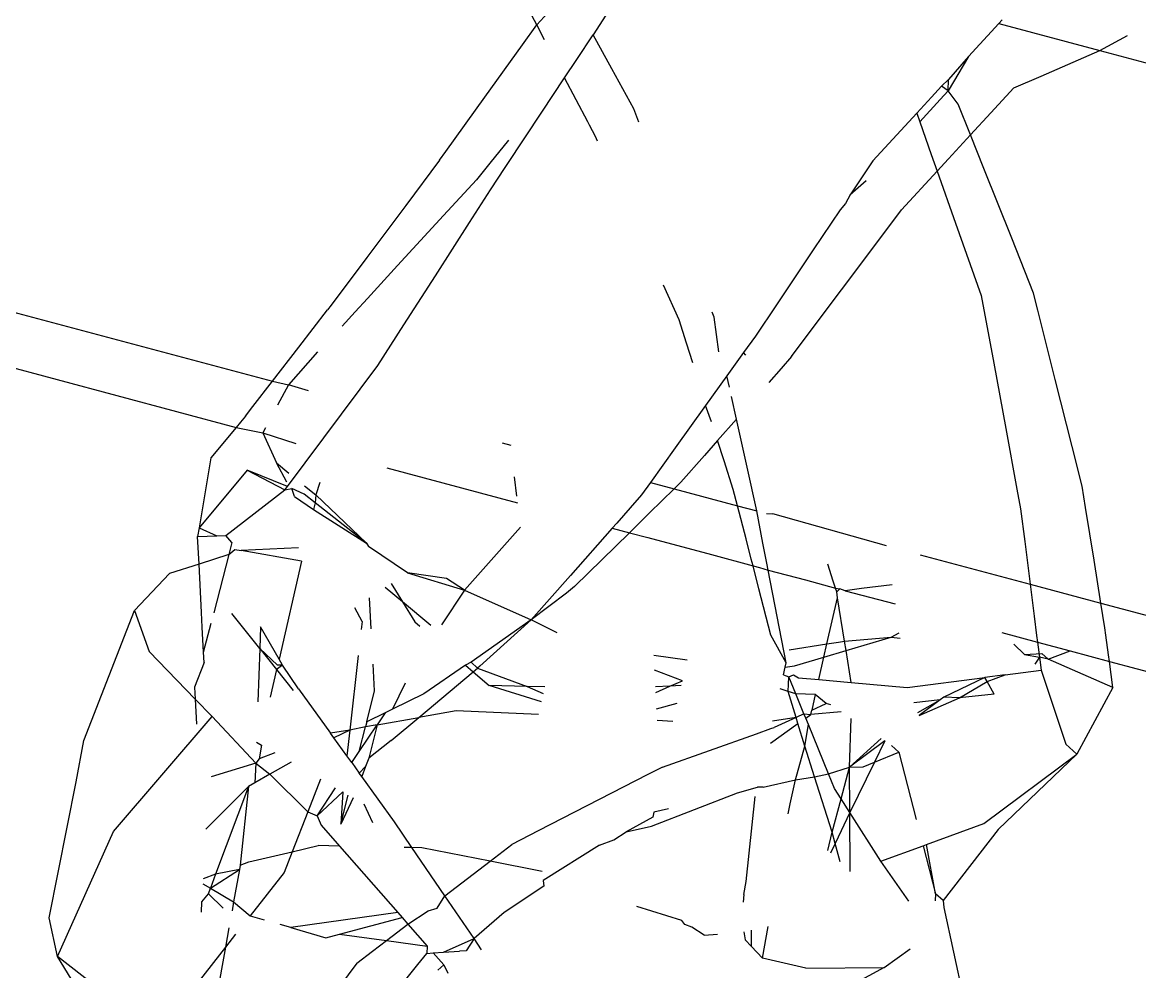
# Model space of a CAD drawing. Header units: inches. Extents: x 3324238 to 135265466, y -1036581 to 20094598.
# Drawn here: x 3354731.3486 to 3354731.7037, y -519085.9698 to -519085.6681 of the extents above; entities that cross this region are included whole.
import ezdxf

# ---------------------------------------------------------------- set-up
doc = ezdxf.new("R2010")
doc.units = ezdxf.units.IN
doc.header["$MEASUREMENT"] = 0
doc.layers.add('FURNITURE', color=32, linetype='Continuous', lineweight=13)

msp = doc.modelspace()

# ---------------------------------------------------------------- linework, layer by layer
for p, q in [((3354727.88407, -519084.83715, 0.00267), (3354731.42811, -519085.78216, 0.00267)), ((3354727.88518, -519084.85203, 0.00267), (3354731.41655, -519085.79685, 0.00267)), ((3354731.5121, -519085.66896, 0.00267), (3354731.50552, -519085.65648, 0.00267)), ((3354731.5121, -519085.66896, 0.00267), (3354731.51909, -519085.66133, 0.00267)), ((3354731.53506, -519085.66439, 0.00267), (3354731.52998, -519085.67208, 0.00267)), ((3354731.65901, -519085.66847, 0.00267), (3354731.66006, -519085.66733, 0.00267)), ((3354731.50756, -519085.67528, 0.00267), (3354731.5121, -519085.66896, 0.00267)), ((3354731.51461, -519085.67372, 0.00267), (3354731.5121, -519085.66896, 0.00267)), ((3354731.65901, -519085.66847, 0.00267), (3354731.64934, -519085.67901, 0.00267)), ((3354731.65901, -519085.66847, 0.00267), (3354731.6911, -519085.67707, 0.00267)), ((3354731.5248, -519085.6799, 0.00267), (3354731.52998, -519085.67208, 0.00267)), ((3354731.53593, -519085.68288, 0.00267), (3354731.52998, -519085.67208, 0.00267)), ((3354731.6911, -519085.67707, 0.00267), (3354731.69986, -519085.67232, 0.00267)), ((3354731.49562, -519085.69188, 0.00267), (3354731.50756, -519085.67528, 0.00267)), ((3354731.67244, -519085.6852, 0.00267), (3354731.6911, -519085.67707, 0.00267)), ((3354731.6911, -519085.67707, 0.00267), (3354731.86975, -519085.72492, 0.00267)), ((3354731.52094, -519085.68572, 0.00267), (3354731.5248, -519085.6799, 0.00267)), ((3354731.64934, -519085.67901, 0.00267), (3354731.64284, -519085.68987, 0.00267)), ((3354731.64934, -519085.67901, 0.00267), (3354731.64297, -519085.68627, 0.00267)), ((3354731.54294, -519085.69561, 0.00267), (3354731.53593, -519085.68288, 0.00267)), ((3354731.66376, -519085.68898, 0.00267), (3354731.67244, -519085.6852, 0.00267)), ((3354731.51367, -519085.69672, 0.00267), (3354731.52094, -519085.68572, 0.00267)), ((3354731.52833, -519085.69972, 0.00267), (3354731.52094, -519085.68572, 0.00267)), ((3354731.64074, -519085.68839, 0.00267), (3354731.63756, -519085.69185, 0.00267)), ((3354731.64297, -519085.68627, 0.00267), (3354731.64074, -519085.68839, 0.00267)), ((3354731.64284, -519085.68987, 0.00267), (3354731.64074, -519085.68839, 0.00267)), ((3354731.64284, -519085.68987, 0.00267), (3354731.64297, -519085.68627, 0.00267)), ((3354731.4832, -519085.70915, 0.00267), (3354731.49562, -519085.69188, 0.00267)), ((3354731.63756, -519085.69185, 0.00267), (3354731.63287, -519085.69696, 0.00267)), ((3354731.64284, -519085.68987, 0.00267), (3354731.64035, -519085.6926, 0.00267)), ((3354731.6461, -519085.69414, 0.00267), (3354731.64284, -519085.68987, 0.00267)), ((3354731.66376, -519085.68898, 0.00267), (3354731.65644, -519085.69691, 0.00267)), ((3354731.54458, -519085.69987, 0.00267), (3354731.54294, -519085.69561, 0.00267)), ((3354731.64035, -519085.6926, 0.00267), (3354731.63385, -519085.69974, 0.00267)), ((3354731.64999, -519085.7039, 0.00267), (3354731.6461, -519085.69414, 0.00267)), ((3354731.50267, -519085.71335, 0.00267), (3354731.51367, -519085.69672, 0.00267)), ((3354731.63287, -519085.69696, 0.00267), (3354731.61895, -519085.71213, 0.00267)), ((3354731.63287, -519085.69696, 0.00267), (3354731.63385, -519085.69974, 0.00267)), ((3354731.65644, -519085.69691, 0.00267), (3354731.64999, -519085.7039, 0.00267)), ((3354731.5289, -519085.70079, 0.00267), (3354731.52833, -519085.69972, 0.00267)), ((3354731.53081, -519085.70442, 0.00267), (3354731.5289, -519085.70079, 0.00267)), ((3354731.63385, -519085.69974, 0.00267), (3354731.63751, -519085.71009, 0.00267)), ((3354731.5031, -519085.70556, 0.00267), (3354731.4972, -519085.7129, 0.00267)), ((3354731.53145, -519085.70584, 0.00267), (3354731.53081, -519085.70442, 0.00267)), ((3354731.64999, -519085.7039, 0.00267), (3354731.64294, -519085.71154, 0.00267)), ((3354731.65424, -519085.71457, 0.00267), (3354731.64999, -519085.7039, 0.00267)), ((3354731.4812, -519085.71193, 0.00267), (3354731.4832, -519085.70915, 0.00267)), ((3354731.63751, -519085.71009, 0.00267), (3354731.63939, -519085.71539, 0.00267)), ((3354731.4812, -519085.71193, 0.00267), (3354731.47044, -519085.72632, 0.00267)), ((3354731.4972, -519085.7129, 0.00267), (3354731.49299, -519085.71813, 0.00267)), ((3354731.5021, -519085.71421, 0.00267), (3354731.50267, -519085.71335, 0.00267)), ((3354731.61895, -519085.71213, 0.00267), (3354731.61553, -519085.71723, 0.00267)), ((3354731.64294, -519085.71154, 0.00267), (3354731.63939, -519085.71539, 0.00267)), ((3354731.49739, -519085.72132, 0.00267), (3354731.5021, -519085.71421, 0.00267)), ((3354731.61553, -519085.71723, 0.00267), (3354731.61168, -519085.72297, 0.00267)), ((3354731.63939, -519085.71539, 0.00267), (3354731.628, -519085.72774, 0.00267)), ((3354731.63939, -519085.71539, 0.00267), (3354731.64525, -519085.73196, 0.00267)), ((3354731.66307, -519085.73673, 0.00267), (3354731.65424, -519085.71457, 0.00267)), ((3354731.49299, -519085.71813, 0.00267), (3354731.48249, -519085.72955, 0.00267)), ((3354731.61678, -519085.71848, 0.00267), (3354731.61168, -519085.72297, 0.00267)), ((3354731.49071, -519085.73175, 0.00267), (3354731.49739, -519085.72132, 0.00267)), ((3354731.61168, -519085.72297, 0.00267), (3354731.61021, -519085.72569, 0.00267)), ((3354731.47044, -519085.72632, 0.00267), (3354731.45811, -519085.74282, 0.00267)), ((3354731.60851, -519085.72769, 0.00267), (3354731.59997, -519085.74043, 0.00267)), ((3354731.61021, -519085.72569, 0.00267), (3354731.60851, -519085.72769, 0.00267)), ((3354731.6154, -519085.74456, 0.00267), (3354731.628, -519085.72774, 0.00267)), ((3354731.48249, -519085.72955, 0.00267), (3354731.46787, -519085.74544, 0.00267)), ((3354731.47987, -519085.74865, 0.00267), (3354731.49071, -519085.73175, 0.00267)), ((3354731.64525, -519085.73196, 0.00267), (3354731.65339, -519085.75497, 0.00267)), ((3354731.67003, -519085.75422, 0.00267), (3354731.66307, -519085.73673, 0.00267)), ((3354731.59997, -519085.74043, 0.00267), (3354731.58826, -519085.75788, 0.00267)), ((3354731.45811, -519085.74282, 0.00267), (3354731.44674, -519085.75803, 0.00267)), ((3354731.46787, -519085.74544, 0.00267), (3354731.45828, -519085.75586, 0.00267)), ((3354731.60256, -519085.76171, 0.00267), (3354731.6154, -519085.74456, 0.00267)), ((3354731.46988, -519085.76423, 0.00267), (3354731.47987, -519085.74865, 0.00267)), ((3354731.55734, -519085.76267, 0.00267), (3354731.55234, -519085.75169, 0.00267)), ((3354731.45828, -519085.75586, 0.00267), (3354731.45442, -519085.76008, 0.00267)), ((3354731.65339, -519085.75497, 0.00267), (3354731.65735, -519085.77639, 0.00267)), ((3354731.67138, -519085.75955, 0.00267), (3354731.67003, -519085.75422, 0.00267)), ((3354731.43652, -519085.77129, 0.00267), (3354731.44563, -519085.75952, 0.00267)), ((3354731.44674, -519085.75803, 0.00267), (3354731.44563, -519085.75952, 0.00267)), ((3354731.58826, -519085.75788, 0.00267), (3354731.5816, -519085.76782, 0.00267)), ((3354731.67693, -519085.78164, 0.00267), (3354731.67138, -519085.75955, 0.00267)), ((3354731.45442, -519085.76008, 0.00267), (3354731.45022, -519085.76468, 0.00267)), ((3354731.55969, -519085.77003, 0.00267), (3354731.55734, -519085.76267, 0.00267)), ((3354731.56845, -519085.76179, 0.00267), (3354731.56785, -519085.76024, 0.00267)), ((3354731.56998, -519085.77279, 0.00267), (3354731.56845, -519085.76179, 0.00267)), ((3354731.59311, -519085.77434, 0.00267), (3354731.60256, -519085.76171, 0.00267)), ((3354731.46159, -519085.77716, 0.00267), (3354731.46988, -519085.76423, 0.00267)), ((3354731.5617, -519085.77633, 0.00267), (3354731.55969, -519085.77003, 0.00267)), ((3354731.5816, -519085.76782, 0.00267), (3354731.57786, -519085.77304, 0.00267)), ((3354731.42811, -519085.78216, 0.00267), (3354731.43652, -519085.77129, 0.00267)), ((3354731.44245, -519085.77287, 0.00267), (3354731.43317, -519085.78333, 0.00267)), ((3354731.57786, -519085.77304, 0.00267), (3354731.57255, -519085.78044, 0.00267)), ((3354731.57853, -519085.77385, 0.00267), (3354731.57786, -519085.77304, 0.00267)), ((3354731.43286, -519085.81557, 0.00267), (3354731.46159, -519085.77716, 0.00267)), ((3354731.59311, -519085.77434, 0.00267), (3354731.5898, -519085.7781, 0.00267)), ((3354731.65735, -519085.77639, 0.00267), (3354731.66119, -519085.79722, 0.00267)), ((3354731.57255, -519085.78044, 0.00267), (3354731.56577, -519085.78991, 0.00267)), ((3354731.57334, -519085.78403, 0.00267), (3354731.57255, -519085.78044, 0.00267)), ((3354731.5898, -519085.7781, 0.00267), (3354731.58584, -519085.78259, 0.00267)), ((3354731.42186, -519085.79024, 0.00267), (3354731.42811, -519085.78216, 0.00267)), ((3354731.42811, -519085.78216, 0.00267), (3354731.43317, -519085.78333, 0.00267)), ((3354731.43317, -519085.78333, 0.00267), (3354731.42972, -519085.78977, 0.00267)), ((3354731.43952, -519085.78521, 0.00267), (3354731.43317, -519085.78333, 0.00267)), ((3354731.68228, -519085.80287, 0.00267), (3354731.67693, -519085.78164, 0.00267)), ((3354731.57559, -519085.79423, 0.00267), (3354731.574, -519085.78703, 0.00267)), ((3354731.41953, -519085.79326, 0.00267), (3354731.42186, -519085.79024, 0.00267)), ((3354731.56577, -519085.78991, 0.00267), (3354731.55615, -519085.80333, 0.00267)), ((3354731.5677, -519085.79511, 0.00267), (3354731.56577, -519085.78991, 0.00267)), ((3354731.41792, -519085.79519, 0.00267), (3354731.41655, -519085.79685, 0.00267)), ((3354731.41953, -519085.79326, 0.00267), (3354731.41792, -519085.79519, 0.00267)), ((3354731.57559, -519085.79423, 0.00267), (3354731.5696, -519085.80104, 0.00267)), ((3354731.57894, -519085.80943, 0.00267), (3354731.57559, -519085.79423, 0.00267)), ((3354731.41655, -519085.79685, 0.00267), (3354731.40853, -519085.80653, 0.00267)), ((3354731.41655, -519085.79685, 0.00267), (3354731.42499, -519085.79859, 0.00267)), ((3354731.42586, -519085.79698, 0.00267), (3354731.42499, -519085.79859, 0.00267)), ((3354731.42499, -519085.79859, 0.00267), (3354731.42934, -519085.80811, 0.00267)), ((3354731.42499, -519085.79859, 0.00267), (3354731.43554, -519085.80194, 0.00267)), ((3354731.66119, -519085.79722, 0.00267), (3354731.66473, -519085.81642, 0.00267)), ((3354731.50108, -519085.80171, 0.00267), (3354731.50388, -519085.80246, 0.00267)), ((3354731.5696, -519085.80104, 0.00267), (3354731.5654, -519085.80581, 0.00267)), ((3354731.57166, -519085.80748, 0.00267), (3354731.5696, -519085.80104, 0.00267)), ((3354731.55615, -519085.80333, 0.00267), (3354731.54826, -519085.81434, 0.00267)), ((3354731.5654, -519085.80581, 0.00267), (3354731.55795, -519085.81427, 0.00267)), ((3354731.68546, -519085.81551, 0.00267), (3354731.68228, -519085.80287, 0.00267)), ((3354731.40853, -519085.80653, 0.00267), (3354731.40477, -519085.82879, 0.00267)), ((3354731.42934, -519085.80811, 0.00267), (3354731.43331, -519085.81134, 0.00267)), ((3354731.43263, -519085.8142, 0.00267), (3354731.42934, -519085.80811, 0.00267)), ((3354731.46441, -519085.80967, 0.00267), (3354731.50602, -519085.82082, 0.00267)), ((3354731.57458, -519085.81661, 0.00267), (3354731.57166, -519085.80748, 0.00267)), ((3354731.58201, -519085.82338, 0.00267), (3354731.57894, -519085.80943, 0.00267)), ((3354731.42004, -519085.81047, 0.00267), (3354731.40477, -519085.82879, 0.00267)), ((3354731.43286, -519085.81557, 0.00267), (3354731.42004, -519085.81047, 0.00267)), ((3354731.42004, -519085.81047, 0.00267), (3354731.43203, -519085.81671, 0.00267)), ((3354731.50577, -519085.81872, 0.00267), (3354731.50505, -519085.81252, 0.00267)), ((3354731.41324, -519085.83118, 0.00267), (3354731.43203, -519085.81671, 0.00267)), ((3354731.43203, -519085.81671, 0.00267), (3354731.43286, -519085.81557, 0.00267)), ((3354731.43203, -519085.81671, 0.00267), (3354731.43425, -519085.81623, 0.00267)), ((3354731.43813, -519085.81807, 0.00267), (3354731.43425, -519085.81623, 0.00267)), ((3354731.43511, -519085.81879, 0.00267), (3354731.43425, -519085.81623, 0.00267)), ((3354731.43823, -519085.81536, 0.00267), (3354731.44184, -519085.81831, 0.00267)), ((3354731.44314, -519085.8143, 0.00267), (3354731.44184, -519085.81831, 0.00267)), ((3354731.54826, -519085.81434, 0.00267), (3354731.54543, -519085.81828, 0.00267)), ((3354731.54798, -519085.82402, 0.00267), (3354731.55581, -519085.81636, 0.00267)), ((3354731.54826, -519085.81434, 0.00267), (3354731.55581, -519085.81636, 0.00267)), ((3354731.55581, -519085.81636, 0.00267), (3354731.55795, -519085.81427, 0.00267)), ((3354731.55581, -519085.81636, 0.00267), (3354731.57591, -519085.82175, 0.00267)), ((3354731.57591, -519085.82175, 0.00267), (3354731.57458, -519085.81661, 0.00267)), ((3354731.66473, -519085.81642, 0.00267), (3354731.6659, -519085.82276, 0.00267)), ((3354731.68655, -519085.82226, 0.00267), (3354731.68546, -519085.81551, 0.00267)), ((3354731.43511, -519085.81879, 0.00267), (3354731.44115, -519085.82288, 0.00267)), ((3354731.44163, -519085.82082, 0.00267), (3354731.43813, -519085.81807, 0.00267)), ((3354731.44184, -519085.81831, 0.00267), (3354731.44163, -519085.82082, 0.00267)), ((3354731.44184, -519085.81831, 0.00267), (3354731.45799, -519085.83367, 0.00267)), ((3354731.54543, -519085.81828, 0.00267), (3354731.54182, -519085.82237, 0.00267)), ((3354731.44163, -519085.82082, 0.00267), (3354731.44115, -519085.82288, 0.00267)), ((3354731.44115, -519085.82288, 0.00267), (3354731.45799, -519085.83367, 0.00267)), ((3354731.45799, -519085.83367, 0.00267), (3354731.44163, -519085.82082, 0.00267)), ((3354731.54182, -519085.82237, 0.00267), (3354731.53753, -519085.82723, 0.00267)), ((3354731.57591, -519085.82175, 0.00267), (3354731.58201, -519085.82338, 0.00267)), ((3354731.57862, -519085.83223, 0.00267), (3354731.57591, -519085.82175, 0.00267)), ((3354731.584, -519085.83367, 0.00267), (3354731.58201, -519085.82338, 0.00267)), ((3354731.6659, -519085.82276, 0.00267), (3354731.66721, -519085.83308, 0.00267)), ((3354731.68925, -519085.83898, 0.00267), (3354731.68655, -519085.82226, 0.00267)), ((3354731.53753, -519085.82723, 0.00267), (3354731.53608, -519085.82887, 0.00267)), ((3354731.54316, -519085.82874, 0.00267), (3354731.54798, -519085.82402, 0.00267)), ((3354731.58512, -519085.82422, 0.00267), (3354731.58711, -519085.82431, 0.00267)), ((3354731.62329, -519085.83444, 0.00267), (3354731.58711, -519085.82431, 0.00267)), ((3354731.40477, -519085.82879, 0.00267), (3354731.40429, -519085.83148, 0.00267)), ((3354731.40477, -519085.82879, 0.00267), (3354731.41038, -519085.83128, 0.00267)), ((3354731.50692, -519085.82858, 0.00267), (3354731.48911, -519085.84851, 0.00267)), ((3354731.53608, -519085.82887, 0.00267), (3354731.52285, -519085.84385, 0.00267)), ((3354731.52413, -519085.84735, 0.00267), (3354731.54153, -519085.83033, 0.00267)), ((3354731.53608, -519085.82887, 0.00267), (3354731.54153, -519085.83033, 0.00267)), ((3354731.54153, -519085.83033, 0.00267), (3354731.54316, -519085.82874, 0.00267)), ((3354731.54153, -519085.83033, 0.00267), (3354731.54737, -519085.83181, 0.00267)), ((3354731.40429, -519085.83148, 0.00267), (3354731.41038, -519085.83128, 0.00267)), ((3354731.40475, -519085.84029, 0.00267), (3354731.40429, -519085.83148, 0.00267)), ((3354731.41038, -519085.83128, 0.00267), (3354731.41324, -519085.83118, 0.00267)), ((3354731.41517, -519085.8334, 0.00267), (3354731.41324, -519085.83118, 0.00267)), ((3354731.41517, -519085.8334, 0.00267), (3354731.41417, -519085.83727, 0.00267)), ((3354731.45799, -519085.83367, 0.00267), (3354731.45863, -519085.8347, 0.00267)), ((3354731.54737, -519085.83181, 0.00267), (3354731.56765, -519085.83725, 0.00267)), ((3354731.58029, -519085.83868, 0.00267), (3354731.57862, -519085.83223, 0.00267)), ((3354731.58523, -519085.84001, 0.00267), (3354731.584, -519085.83367, 0.00267)), ((3354731.66721, -519085.83308, 0.00267), (3354731.66894, -519085.84667, 0.00267)), ((3354731.41417, -519085.83727, 0.00267), (3354731.40475, -519085.84029, 0.00267)), ((3354731.41417, -519085.83727, 0.00267), (3354731.4094, -519085.85578, 0.00267)), ((3354731.41417, -519085.83727, 0.00267), (3354731.41612, -519085.83562, 0.00267)), ((3354731.41612, -519085.83562, 0.00267), (3354731.41812, -519085.836, 0.00267)), ((3354731.43636, -519085.83509, 0.00267), (3354731.41812, -519085.836, 0.00267)), ((3354731.43736, -519085.8393, 0.00267), (3354731.41812, -519085.836, 0.00267)), ((3354731.47097, -519085.84305, 0.00267), (3354731.45863, -519085.8347, 0.00267)), ((3354731.56765, -519085.83725, 0.00267), (3354731.58086, -519085.84086, 0.00267)), ((3354731.63402, -519085.83731, 0.00267), (3354731.66894, -519085.84667, 0.00267)), ((3354731.40475, -519085.84029, 0.00267), (3354731.39536, -519085.84329, 0.00267)), ((3354731.40554, -519085.85565, 0.00267), (3354731.40475, -519085.84029, 0.00267)), ((3354731.43736, -519085.8393, 0.00267), (3354731.43017, -519085.87043, 0.00267)), ((3354731.58086, -519085.84086, 0.00267), (3354731.58029, -519085.83868, 0.00267)), ((3354731.58274, -519085.84814, 0.00267), (3354731.58086, -519085.84086, 0.00267)), ((3354731.58086, -519085.84086, 0.00267), (3354731.58287, -519085.84133, 0.00267)), ((3354731.58287, -519085.84133, 0.00267), (3354731.58564, -519085.84215, 0.00267)), ((3354731.58564, -519085.84215, 0.00267), (3354731.58523, -519085.84001, 0.00267)), ((3354731.60637, -519085.84567, 0.00267), (3354731.60465, -519085.84025, 0.00267)), ((3354731.69146, -519085.8527, 0.00267), (3354731.68925, -519085.83898, 0.00267)), ((3354731.39536, -519085.84329, 0.00267), (3354731.38419, -519085.85497, 0.00267)), ((3354731.47097, -519085.84305, 0.00267), (3354731.48911, -519085.84851, 0.00267)), ((3354731.48343, -519085.84485, 0.00267), (3354731.47097, -519085.84305, 0.00267)), ((3354731.48911, -519085.84851, 0.00267), (3354731.48343, -519085.84485, 0.00267)), ((3354731.52285, -519085.84385, 0.00267), (3354731.51034, -519085.85802, 0.00267)), ((3354731.59137, -519085.8717, 0.00267), (3354731.58564, -519085.84215, 0.00267)), ((3354731.58564, -519085.84215, 0.00267), (3354731.59748, -519085.84525, 0.00267)), ((3354731.46939, -519085.85226, 0.00267), (3354731.46395, -519085.84771, 0.00267)), ((3354731.46584, -519085.84646, 0.00267), (3354731.46939, -519085.85226, 0.00267)), ((3354731.48911, -519085.84851, 0.00267), (3354731.48179, -519085.85962, 0.00267)), ((3354731.48911, -519085.84851, 0.00267), (3354731.51034, -519085.85802, 0.00267)), ((3354731.52413, -519085.84735, 0.00267), (3354731.52154, -519085.84953, 0.00267)), ((3354731.58656, -519085.86289, 0.00267), (3354731.58274, -519085.84814, 0.00267)), ((3354731.59748, -519085.84525, 0.00267), (3354731.60707, -519085.84789, 0.00267)), ((3354731.60707, -519085.84789, 0.00267), (3354731.60637, -519085.84567, 0.00267)), ((3354731.60744, -519085.84906, 0.00267), (3354731.60707, -519085.84789, 0.00267)), ((3354731.60707, -519085.84789, 0.00267), (3354731.6084, -519085.84818, 0.00267)), ((3354731.60744, -519085.84906, 0.00267), (3354731.6084, -519085.84818, 0.00267)), ((3354731.61019, -519085.84872, 0.00267), (3354731.6084, -519085.84818, 0.00267)), ((3354731.61537, -519085.84808, 0.00267), (3354731.61019, -519085.84872, 0.00267)), ((3354731.61019, -519085.84872, 0.00267), (3354731.62599, -519085.85295, 0.00267)), ((3354731.62511, -519085.84688, 0.00267), (3354731.61537, -519085.84808, 0.00267)), ((3354731.66894, -519085.84667, 0.00267), (3354731.69146, -519085.8527, 0.00267)), ((3354731.66894, -519085.84667, 0.00267), (3354731.67022, -519085.85677, 0.00267)), ((3354731.45949, -519085.86088, 0.00267), (3354731.45895, -519085.85103, 0.00267)), ((3354731.46939, -519085.85226, 0.00267), (3354731.47331, -519085.85865, 0.00267)), ((3354731.47842, -519085.85981, 0.00267), (3354731.46939, -519085.85226, 0.00267)), ((3354731.52154, -519085.84953, 0.00267), (3354731.51034, -519085.85802, 0.00267)), ((3354731.60436, -519085.86566, 0.00267), (3354731.60775, -519085.85098, 0.00267)), ((3354731.60775, -519085.85098, 0.00267), (3354731.60744, -519085.84906, 0.00267)), ((3354731.60995, -519085.86479, 0.00267), (3354731.60775, -519085.85098, 0.00267)), ((3354731.36808, -519085.8963, 0.00267), (3354731.38419, -519085.85497, 0.00267)), ((3354731.38419, -519085.85497, 0.00267), (3354731.38893, -519085.86806, 0.00267)), ((3354731.40578, -519085.86029, 0.00267), (3354731.40554, -519085.85565, 0.00267)), ((3354731.45656, -519085.85851, 0.00267), (3354731.45422, -519085.85417, 0.00267)), ((3354731.69272, -519085.86049, 0.00267), (3354731.69146, -519085.8527, 0.00267)), ((3354731.69146, -519085.8527, 0.00267), (3354731.82586, -519085.8887, 0.00267)), ((3354731.40619, -519085.86825, 0.00267), (3354731.40857, -519085.859, 0.00267)), ((3354731.42402, -519085.86706, 0.00267), (3354731.41516, -519085.85596, 0.00267)), ((3354731.45656, -519085.85851, 0.00267), (3354731.45628, -519085.86106, 0.00267)), ((3354731.47331, -519085.85865, 0.00267), (3354731.47491, -519085.86001, 0.00267)), ((3354731.51034, -519085.85802, 0.00267), (3354731.49121, -519085.87147, 0.00267)), ((3354731.51034, -519085.85802, 0.00267), (3354731.49405, -519085.8727, 0.00267)), ((3354731.51864, -519085.86207, 0.00267), (3354731.51034, -519085.85802, 0.00267)), ((3354731.67022, -519085.85677, 0.00267), (3354731.67101, -519085.86298, 0.00267)), ((3354731.40619, -519085.86825, 0.00267), (3354731.40578, -519085.86029, 0.00267)), ((3354731.42424, -519085.86018, 0.00267), (3354731.42402, -519085.86706, 0.00267)), ((3354731.43017, -519085.87043, 0.00267), (3354731.42424, -519085.86018, 0.00267)), ((3354731.59137, -519085.8717, 0.00267), (3354731.58656, -519085.86289, 0.00267)), ((3354731.62474, -519085.86352, 0.00267), (3354731.62733, -519085.86212, 0.00267)), ((3354731.65991, -519085.86204, 0.00267), (3354731.67128, -519085.86508, 0.00267)), ((3354731.69304, -519085.86288, 0.00267), (3354731.69272, -519085.86049, 0.00267)), ((3354731.69387, -519085.86911, 0.00267), (3354731.69304, -519085.86288, 0.00267)), ((3354731.59233, -519085.86755, 0.00267), (3354731.60436, -519085.86566, 0.00267)), ((3354731.6034, -519085.86981, 0.00267), (3354731.60436, -519085.86566, 0.00267)), ((3354731.60436, -519085.86566, 0.00267), (3354731.60807, -519085.86507, 0.00267)), ((3354731.60807, -519085.86507, 0.00267), (3354731.60995, -519085.86479, 0.00267)), ((3354731.60995, -519085.86479, 0.00267), (3354731.62474, -519085.86352, 0.00267)), ((3354731.61042, -519085.86774, 0.00267), (3354731.60995, -519085.86479, 0.00267)), ((3354731.61042, -519085.86774, 0.00267), (3354731.62474, -519085.86352, 0.00267)), ((3354731.62474, -519085.86352, 0.00267), (3354731.62758, -519085.86379, 0.00267)), ((3354731.66374, -519085.8657, 0.00267), (3354731.66717, -519085.86896, 0.00267)), ((3354731.67101, -519085.86298, 0.00267), (3354731.67128, -519085.86508, 0.00267)), ((3354731.67128, -519085.86508, 0.00267), (3354731.68163, -519085.86782, 0.00267)), ((3354731.67128, -519085.86508, 0.00267), (3354731.67189, -519085.8699, 0.00267)), ((3354731.38893, -519085.86806, 0.00267), (3354731.40352, -519085.88315, 0.00267)), ((3354731.40636, -519085.8715, 0.00267), (3354731.40619, -519085.86825, 0.00267)), ((3354731.42402, -519085.86706, 0.00267), (3354731.42347, -519085.88406, 0.00267)), ((3354731.42402, -519085.86706, 0.00267), (3354731.42939, -519085.87378, 0.00267)), ((3354731.42971, -519085.87241, 0.00267), (3354731.42402, -519085.86706, 0.00267)), ((3354731.45535, -519085.86928, 0.00267), (3354731.45266, -519085.89306, 0.00267)), ((3354731.55988, -519085.87085, 0.00267), (3354731.54931, -519085.86928, 0.00267)), ((3354731.59399, -519085.87259, 0.00267), (3354731.6034, -519085.86981, 0.00267)), ((3354731.60174, -519085.87697, 0.00267), (3354731.6034, -519085.86981, 0.00267)), ((3354731.6034, -519085.86981, 0.00267), (3354731.61042, -519085.86774, 0.00267)), ((3354731.61204, -519085.8779, 0.00267), (3354731.61042, -519085.86774, 0.00267)), ((3354731.66717, -519085.86896, 0.00267), (3354731.67269, -519085.86873, 0.00267)), ((3354731.66717, -519085.86896, 0.00267), (3354731.67189, -519085.8699, 0.00267)), ((3354731.67189, -519085.8699, 0.00267), (3354731.67038, -519085.87203, 0.00267)), ((3354731.6747, -519085.87045, 0.00267), (3354731.67189, -519085.8699, 0.00267)), ((3354731.67189, -519085.8699, 0.00267), (3354731.67241, -519085.87397, 0.00267)), ((3354731.67269, -519085.86873, 0.00267), (3354731.6747, -519085.87045, 0.00267)), ((3354731.6747, -519085.87045, 0.00267), (3354731.68163, -519085.86782, 0.00267)), ((3354731.68163, -519085.86782, 0.00267), (3354731.69415, -519085.87121, 0.00267)), ((3354731.69415, -519085.87121, 0.00267), (3354731.69387, -519085.86911, 0.00267)), ((3354731.40636, -519085.8715, 0.00267), (3354731.40332, -519085.87938, 0.00267)), ((3354731.4313, -519085.8724, 0.00267), (3354731.42939, -519085.87378, 0.00267)), ((3354731.4313, -519085.8724, 0.00267), (3354731.42971, -519085.87241, 0.00267)), ((3354731.4313, -519085.8724, 0.00267), (3354731.43017, -519085.87043, 0.00267)), ((3354731.43635, -519085.87991, 0.00267), (3354731.4313, -519085.8724, 0.00267)), ((3354731.46056, -519085.8805, 0.00267), (3354731.4601, -519085.87207, 0.00267)), ((3354731.48944, -519085.87242, 0.00267), (3354731.4762, -519085.88153, 0.00267)), ((3354731.49121, -519085.87147, 0.00267), (3354731.48944, -519085.87242, 0.00267)), ((3354731.48944, -519085.87242, 0.00267), (3354731.49189, -519085.87451, 0.00267)), ((3354731.49121, -519085.87147, 0.00267), (3354731.49325, -519085.87338, 0.00267)), ((3354731.49189, -519085.87451, 0.00267), (3354731.49325, -519085.87338, 0.00267)), ((3354731.49405, -519085.8727, 0.00267), (3354731.49325, -519085.87338, 0.00267)), ((3354731.49325, -519085.87338, 0.00267), (3354731.50903, -519085.87917, 0.00267)), ((3354731.59051, -519085.87542, 0.00267), (3354731.59106, -519085.87304, 0.00267)), ((3354731.59106, -519085.87304, 0.00267), (3354731.59137, -519085.8717, 0.00267)), ((3354731.59106, -519085.87304, 0.00267), (3354731.59399, -519085.87259, 0.00267)), ((3354731.69526, -519085.87952, 0.00267), (3354731.6747, -519085.87045, 0.00267)), ((3354731.69526, -519085.87952, 0.00267), (3354731.69415, -519085.87121, 0.00267)), ((3354731.69415, -519085.87121, 0.00267), (3354731.73859, -519085.88309, 0.00267)), ((3354731.42939, -519085.87378, 0.00267), (3354731.42736, -519085.88254, 0.00267)), ((3354731.42939, -519085.87378, 0.00267), (3354731.43471, -519085.88044, 0.00267)), ((3354731.47458, -519085.88901, 0.00267), (3354731.49189, -519085.87451, 0.00267)), ((3354731.49189, -519085.87451, 0.00267), (3354731.49699, -519085.87886, 0.00267)), ((3354731.55839, -519085.87733, 0.00267), (3354731.54955, -519085.87395, 0.00267)), ((3354731.59051, -519085.87542, 0.00267), (3354731.59222, -519085.87612, 0.00267)), ((3354731.59201, -519085.88071, 0.00267), (3354731.59222, -519085.87612, 0.00267)), ((3354731.59222, -519085.87612, 0.00267), (3354731.59369, -519085.87543, 0.00267)), ((3354731.59442, -519085.88147, 0.00267), (3354731.59222, -519085.87612, 0.00267)), ((3354731.59369, -519085.87543, 0.00267), (3354731.59529, -519085.87639, 0.00267)), ((3354731.59529, -519085.87639, 0.00267), (3354731.60174, -519085.87697, 0.00267)), ((3354731.60174, -519085.87697, 0.00267), (3354731.61204, -519085.8779, 0.00267)), ((3354731.62987, -519085.8795, 0.00267), (3354731.65458, -519085.87629, 0.00267)), ((3354731.65458, -519085.87629, 0.00267), (3354731.64152, -519085.88259, 0.00267)), ((3354731.66104, -519085.87545, 0.00267), (3354731.65458, -519085.87629, 0.00267)), ((3354731.65529, -519085.87755, 0.00267), (3354731.65458, -519085.87629, 0.00267)), ((3354731.65529, -519085.87755, 0.00267), (3354731.66104, -519085.87545, 0.00267)), ((3354731.66104, -519085.87545, 0.00267), (3354731.67241, -519085.87397, 0.00267)), ((3354731.67241, -519085.87397, 0.00267), (3354731.6803, -519085.89745, 0.00267)), ((3354731.40332, -519085.87938, 0.00267), (3354731.40352, -519085.88315, 0.00267)), ((3354731.43635, -519085.87991, 0.00267), (3354731.44654, -519085.89402, 0.00267)), ((3354731.45806, -519085.89042, 0.00267), (3354731.46056, -519085.8805, 0.00267)), ((3354731.47032, -519085.87807, 0.00267), (3354731.46628, -519085.88639, 0.00267)), ((3354731.51356, -519085.88406, 0.00267), (3354731.49699, -519085.87886, 0.00267)), ((3354731.50903, -519085.87917, 0.00267), (3354731.49699, -519085.87886, 0.00267)), ((3354731.51466, -519085.87931, 0.00267), (3354731.50903, -519085.87917, 0.00267)), ((3354731.50903, -519085.87917, 0.00267), (3354731.51418, -519085.88139, 0.00267)), ((3354731.55445, -519085.87906, 0.00267), (3354731.54983, -519085.8793, 0.00267)), ((3354731.54992, -519085.88104, 0.00267), (3354731.55445, -519085.87906, 0.00267)), ((3354731.55445, -519085.87906, 0.00267), (3354731.55839, -519085.87733, 0.00267)), ((3354731.55803, -519085.87886, 0.00267), (3354731.55445, -519085.87906, 0.00267)), ((3354731.59201, -519085.88071, 0.00267), (3354731.58947, -519085.8799, 0.00267)), ((3354731.59442, -519085.88147, 0.00267), (3354731.59201, -519085.88071, 0.00267)), ((3354731.59453, -519085.88898, 0.00267), (3354731.59201, -519085.88071, 0.00267)), ((3354731.61204, -519085.8779, 0.00267), (3354731.62987, -519085.8795, 0.00267)), ((3354731.64652, -519085.88278, 0.00267), (3354731.65529, -519085.87755, 0.00267)), ((3354731.65754, -519085.88159, 0.00267), (3354731.65529, -519085.87755, 0.00267)), ((3354731.69526, -519085.87952, 0.00267), (3354731.68382, -519085.90065, 0.00267)), ((3354731.40352, -519085.88315, 0.00267), (3354731.40893, -519085.88875, 0.00267)), ((3354731.40352, -519085.88315, 0.00267), (3354731.40395, -519085.89114, 0.00267)), ((3354731.4762, -519085.88153, 0.00267), (3354731.46628, -519085.88639, 0.00267)), ((3354731.60064, -519085.88173, 0.00267), (3354731.59442, -519085.88147, 0.00267)), ((3354731.59703, -519085.88783, 0.00267), (3354731.59442, -519085.88147, 0.00267)), ((3354731.60064, -519085.88173, 0.00267), (3354731.5995, -519085.88669, 0.00267)), ((3354731.60411, -519085.88456, 0.00267), (3354731.60064, -519085.88173, 0.00267)), ((3354731.64037, -519085.88344, 0.00267), (3354731.63192, -519085.88435, 0.00267)), ((3354731.63323, -519085.88745, 0.00267), (3354731.64037, -519085.88344, 0.00267)), ((3354731.63363, -519085.88842, 0.00267), (3354731.64652, -519085.88278, 0.00267)), ((3354731.64037, -519085.88344, 0.00267), (3354731.63363, -519085.88842, 0.00267)), ((3354731.64152, -519085.88259, 0.00267), (3354731.64037, -519085.88344, 0.00267)), ((3354731.64652, -519085.88278, 0.00267), (3354731.64152, -519085.88259, 0.00267)), ((3354731.65754, -519085.88159, 0.00267), (3354731.64652, -519085.88278, 0.00267)), ((3354731.46395, -519085.88754, 0.00267), (3354731.45806, -519085.89042, 0.00267)), ((3354731.46395, -519085.88754, 0.00267), (3354731.46137, -519085.89137, 0.00267)), ((3354731.46628, -519085.88639, 0.00267), (3354731.46395, -519085.88754, 0.00267)), ((3354731.48651, -519085.88688, 0.00267), (3354731.47458, -519085.88901, 0.00267)), ((3354731.51263, -519085.88807, 0.00267), (3354731.48651, -519085.88688, 0.00267)), ((3354731.55019, -519085.88623, 0.00267), (3354731.55674, -519085.88446, 0.00267)), ((3354731.59918, -519085.88806, 0.00267), (3354731.5995, -519085.88669, 0.00267)), ((3354731.60888, -519085.88722, 0.00267), (3354731.59918, -519085.88806, 0.00267)), ((3354731.5995, -519085.88669, 0.00267), (3354731.60411, -519085.88456, 0.00267)), ((3354731.60553, -519085.88499, 0.00267), (3354731.60411, -519085.88456, 0.00267)), ((3354731.3776, -519085.92521, 0.00267), (3354731.40893, -519085.88875, 0.00267)), ((3354731.40893, -519085.88875, 0.00267), (3354731.42284, -519085.90351, 0.00267)), ((3354731.4557, -519085.8998, 0.00267), (3354731.46137, -519085.89137, 0.00267)), ((3354731.45806, -519085.89042, 0.00267), (3354731.45765, -519085.89203, 0.00267)), ((3354731.46137, -519085.89137, 0.00267), (3354731.45765, -519085.89203, 0.00267)), ((3354731.46137, -519085.89137, 0.00267), (3354731.45874, -519085.90196, 0.00267)), ((3354731.46137, -519085.89137, 0.00267), (3354731.47458, -519085.88901, 0.00267)), ((3354731.46581, -519085.89636, 0.00267), (3354731.47458, -519085.88901, 0.00267)), ((3354731.5554, -519085.89026, 0.00267), (3354731.55038, -519085.88998, 0.00267)), ((3354731.58641, -519085.89713, 0.00267), (3354731.59513, -519085.89094, 0.00267)), ((3354731.59453, -519085.88898, 0.00267), (3354731.58708, -519085.89023, 0.00267)), ((3354731.59453, -519085.88898, 0.00267), (3354731.58753, -519085.89221, 0.00267)), ((3354731.59703, -519085.88783, 0.00267), (3354731.59453, -519085.88898, 0.00267)), ((3354731.59513, -519085.89094, 0.00267), (3354731.59453, -519085.88898, 0.00267)), ((3354731.59733, -519085.89815, 0.00267), (3354731.59513, -519085.89094, 0.00267)), ((3354731.59703, -519085.88783, 0.00267), (3354731.59918, -519085.88806, 0.00267)), ((3354731.59759, -519085.88919, 0.00267), (3354731.59703, -519085.88783, 0.00267)), ((3354731.59733, -519085.89815, 0.00267), (3354731.59844, -519085.89127, 0.00267)), ((3354731.59759, -519085.88919, 0.00267), (3354731.59918, -519085.88806, 0.00267)), ((3354731.59844, -519085.89127, 0.00267), (3354731.59759, -519085.88919, 0.00267)), ((3354731.60487, -519085.90695, 0.00267), (3354731.59844, -519085.89127, 0.00267)), ((3354731.61152, -519085.90475, 0.00267), (3354731.61207, -519085.88935, 0.00267)), ((3354731.45266, -519085.89306, 0.00267), (3354731.44654, -519085.89402, 0.00267)), ((3354731.44762, -519085.89553, 0.00267), (3354731.44654, -519085.89402, 0.00267)), ((3354731.45266, -519085.89306, 0.00267), (3354731.44762, -519085.89553, 0.00267)), ((3354731.45266, -519085.89306, 0.00267), (3354731.45174, -519085.90123, 0.00267)), ((3354731.45765, -519085.89203, 0.00267), (3354731.45266, -519085.89306, 0.00267)), ((3354731.4557, -519085.8998, 0.00267), (3354731.45765, -519085.89203, 0.00267)), ((3354731.55203, -519085.90482, 0.00267), (3354731.58192, -519085.89421, 0.00267)), ((3354731.58192, -519085.89421, 0.00267), (3354731.58655, -519085.89256, 0.00267)), ((3354731.58655, -519085.89256, 0.00267), (3354731.58753, -519085.89221, 0.00267)), ((3354731.36572, -519085.90947, 0.00267), (3354731.36808, -519085.8963, 0.00267)), ((3354731.42305, -519085.89689, 0.00267), (3354731.42464, -519085.8978, 0.00267)), ((3354731.42464, -519085.8978, 0.00267), (3354731.42386, -519085.90215, 0.00267)), ((3354731.45174, -519085.90123, 0.00267), (3354731.44762, -519085.89553, 0.00267)), ((3354731.46581, -519085.89636, 0.00267), (3354731.45874, -519085.90196, 0.00267)), ((3354731.59438, -519085.90884, 0.00267), (3354731.59733, -519085.89815, 0.00267)), ((3354731.60043, -519085.90785, 0.00267), (3354731.59733, -519085.89815, 0.00267)), ((3354731.62154, -519085.89566, 0.00267), (3354731.61152, -519085.90475, 0.00267)), ((3354731.62274, -519085.89646, 0.00267), (3354731.61152, -519085.90475, 0.00267)), ((3354731.62274, -519085.89646, 0.00267), (3354731.61947, -519085.90322, 0.00267)), ((3354731.62716, -519085.90002, 0.00267), (3354731.62486, -519085.89788, 0.00267)), ((3354731.6803, -519085.89745, 0.00267), (3354731.68382, -519085.90065, 0.00267)), ((3354731.42889, -519085.90025, 0.00267), (3354731.42386, -519085.90215, 0.00267)), ((3354731.45329, -519085.90337, 0.00267), (3354731.45174, -519085.90123, 0.00267)), ((3354731.45329, -519085.90337, 0.00267), (3354731.4557, -519085.8998, 0.00267)), ((3354731.45874, -519085.90196, 0.00267), (3354731.45768, -519085.90464, 0.00267)), ((3354731.61947, -519085.90322, 0.00267), (3354731.62716, -519085.90002, 0.00267)), ((3354731.62716, -519085.90002, 0.00267), (3354731.63273, -519085.92138, 0.00267)), ((3354731.65424, -519085.92267, 0.00267), (3354731.68382, -519085.90065, 0.00267)), ((3354731.65878, -519085.92456, 0.00267), (3354731.68382, -519085.90065, 0.00267)), ((3354731.42284, -519085.90351, 0.00267), (3354731.40863, -519085.90791, 0.00267)), ((3354731.42284, -519085.90351, 0.00267), (3354731.42249, -519085.90981, 0.00267)), ((3354731.42386, -519085.90215, 0.00267), (3354731.42284, -519085.90351, 0.00267)), ((3354731.42284, -519085.90351, 0.00267), (3354731.4273, -519085.90704, 0.00267)), ((3354731.43399, -519085.90319, 0.00267), (3354731.4273, -519085.90704, 0.00267)), ((3354731.45329, -519085.90337, 0.00267), (3354731.45568, -519085.90668, 0.00267)), ((3354731.45768, -519085.90464, 0.00267), (3354731.45568, -519085.90668, 0.00267)), ((3354731.45768, -519085.90464, 0.00267), (3354731.45645, -519085.90775, 0.00267)), ((3354731.55203, -519085.90482, 0.00267), (3354731.54742, -519085.90714, 0.00267)), ((3354731.60487, -519085.90695, 0.00267), (3354731.61152, -519085.90475, 0.00267)), ((3354731.60885, -519085.91482, 0.00267), (3354731.61152, -519085.90475, 0.00267)), ((3354731.61152, -519085.90475, 0.00267), (3354731.61589, -519085.90472, 0.00267)), ((3354731.61163, -519085.91919, 0.00267), (3354731.61152, -519085.90475, 0.00267)), ((3354731.61947, -519085.90322, 0.00267), (3354731.61163, -519085.91919, 0.00267)), ((3354731.61589, -519085.90472, 0.00267), (3354731.61947, -519085.90322, 0.00267)), ((3354731.4273, -519085.90704, 0.00267), (3354731.42249, -519085.90981, 0.00267)), ((3354731.4273, -519085.90704, 0.00267), (3354731.4393, -519085.91899, 0.00267)), ((3354731.44337, -519085.9086, 0.00267), (3354731.4393, -519085.91899, 0.00267)), ((3354731.45645, -519085.90775, 0.00267), (3354731.45568, -519085.90668, 0.00267)), ((3354731.46683, -519085.92212, 0.00267), (3354731.45645, -519085.90775, 0.00267)), ((3354731.54742, -519085.90714, 0.00267), (3354731.51257, -519085.92508, 0.00267)), ((3354731.58408, -519085.91116, 0.00267), (3354731.59438, -519085.90884, 0.00267)), ((3354731.59263, -519085.91641, 0.00267), (3354731.59438, -519085.90884, 0.00267)), ((3354731.59438, -519085.90884, 0.00267), (3354731.60043, -519085.90785, 0.00267)), ((3354731.60043, -519085.90785, 0.00267), (3354731.60487, -519085.90695, 0.00267)), ((3354731.60604, -519085.92541, 0.00267), (3354731.60043, -519085.90785, 0.00267)), ((3354731.60675, -519085.91153, 0.00267), (3354731.60487, -519085.90695, 0.00267)), ((3354731.35715, -519085.95265, 0.00267), (3354731.36572, -519085.90947, 0.00267)), ((3354731.42049, -519085.91096, 0.00267), (3354731.40695, -519085.92446, 0.00267)), ((3354731.42049, -519085.91096, 0.00267), (3354731.41, -519085.93883, 0.00267)), ((3354731.42049, -519085.91096, 0.00267), (3354731.41781, -519085.93594, 0.00267)), ((3354731.42249, -519085.90981, 0.00267), (3354731.42049, -519085.91096, 0.00267)), ((3354731.44233, -519085.92028, 0.00267), (3354731.44813, -519085.91134, 0.00267)), ((3354731.45045, -519085.91268, 0.00267), (3354731.44233, -519085.92028, 0.00267)), ((3354731.45045, -519085.91268, 0.00267), (3354731.44986, -519085.92293, 0.00267)), ((3354731.57596, -519085.91299, 0.00267), (3354731.58225, -519085.91117, 0.00267)), ((3354731.58408, -519085.91116, 0.00267), (3354731.58225, -519085.91117, 0.00267)), ((3354731.60885, -519085.91482, 0.00267), (3354731.60675, -519085.91153, 0.00267)), ((3354731.44986, -519085.92293, 0.00267), (3354731.45219, -519085.91368, 0.00267)), ((3354731.45375, -519085.91458, 0.00267), (3354731.44986, -519085.92293, 0.00267)), ((3354731.54853, -519085.92353, 0.00267), (3354731.57596, -519085.91299, 0.00267)), ((3354731.57871, -519085.94115, 0.00267), (3354731.58156, -519085.91414, 0.00267)), ((3354731.60604, -519085.92541, 0.00267), (3354731.60885, -519085.91482, 0.00267)), ((3354731.61163, -519085.91919, 0.00267), (3354731.60885, -519085.91482, 0.00267)), ((3354731.4393, -519085.91899, 0.00267), (3354731.43433, -519085.93167, 0.00267)), ((3354731.4393, -519085.91899, 0.00267), (3354731.44233, -519085.92028, 0.00267)), ((3354731.46, -519085.92245, 0.00267), (3354731.45721, -519085.91658, 0.00267)), ((3354731.54932, -519085.91908, 0.00267), (3354731.54903, -519085.92071, 0.00267)), ((3354731.55401, -519085.918, 0.00267), (3354731.54932, -519085.91908, 0.00267)), ((3354731.59206, -519085.91961, 0.00267), (3354731.59263, -519085.91641, 0.00267)), ((3354731.61163, -519085.91919, 0.00267), (3354731.60698, -519085.92901, 0.00267)), ((3354731.62148, -519085.93467, 0.00267), (3354731.61163, -519085.91919, 0.00267)), ((3354731.61177, -519085.93793, 0.00267), (3354731.61163, -519085.91919, 0.00267)), ((3354731.44233, -519085.92028, 0.00267), (3354731.44356, -519085.92324, 0.00267)), ((3354731.44356, -519085.92324, 0.00267), (3354731.44937, -519085.92986, 0.00267)), ((3354731.47243, -519085.93034, 0.00267), (3354731.46683, -519085.92212, 0.00267)), ((3354731.54903, -519085.92071, 0.00267), (3354731.54048, -519085.92535, 0.00267)), ((3354731.63596, -519085.92937, 0.00267), (3354731.65424, -519085.92267, 0.00267)), ((3354731.3598, -519085.96494, 0.00267), (3354731.3776, -519085.92521, 0.00267)), ((3354731.51257, -519085.92508, 0.00267), (3354731.50423, -519085.92937, 0.00267)), ((3354731.53663, -519085.92789, 0.00267), (3354731.54048, -519085.92535, 0.00267)), ((3354731.54048, -519085.92535, 0.00267), (3354731.54853, -519085.92353, 0.00267)), ((3354731.60459, -519085.93126, 0.00267), (3354731.60604, -519085.92541, 0.00267)), ((3354731.60698, -519085.92901, 0.00267), (3354731.60604, -519085.92541, 0.00267)), ((3354731.65878, -519085.92456, 0.00267), (3354731.6413, -519085.94721, 0.00267)), ((3354731.43433, -519085.93167, 0.00267), (3354731.44257, -519085.92972, 0.00267)), ((3354731.44937, -519085.92986, 0.00267), (3354731.44257, -519085.92972, 0.00267)), ((3354731.44937, -519085.92986, 0.00267), (3354731.46789, -519085.95095, 0.00267)), ((3354731.47243, -519085.93034, 0.00267), (3354731.46992, -519085.93029, 0.00267)), ((3354731.47552, -519085.9304, 0.00267), (3354731.47243, -519085.93034, 0.00267)), ((3354731.48289, -519085.94569, 0.00267), (3354731.47243, -519085.93034, 0.00267)), ((3354731.49726, -519085.9347, 0.00267), (3354731.47552, -519085.9304, 0.00267)), ((3354731.49726, -519085.9347, 0.00267), (3354731.50423, -519085.92937, 0.00267)), ((3354731.53209, -519085.92955, 0.00267), (3354731.51414, -519085.9408, 0.00267)), ((3354731.53209, -519085.92955, 0.00267), (3354731.53663, -519085.92789, 0.00267)), ((3354731.60698, -519085.92901, 0.00267), (3354731.60549, -519085.93209, 0.00267)), ((3354731.60852, -519085.93491, 0.00267), (3354731.60698, -519085.92901, 0.00267)), ((3354731.62148, -519085.93467, 0.00267), (3354731.63491, -519085.92975, 0.00267)), ((3354731.63491, -519085.92975, 0.00267), (3354731.63596, -519085.92937, 0.00267)), ((3354731.63491, -519085.92975, 0.00267), (3354731.63889, -519085.94503, 0.00267)), ((3354731.63889, -519085.94503, 0.00267), (3354731.63596, -519085.92937, 0.00267)), ((3354731.42053, -519085.93493, 0.00267), (3354731.43433, -519085.93167, 0.00267)), ((3354731.43433, -519085.93167, 0.00267), (3354731.43176, -519085.93825, 0.00267)), ((3354731.40839, -519085.94327, 0.00267), (3354731.41758, -519085.93727, 0.00267)), ((3354731.41758, -519085.93727, 0.00267), (3354731.41, -519085.93883, 0.00267)), ((3354731.41758, -519085.93727, 0.00267), (3354731.41573, -519085.9476, 0.00267)), ((3354731.41781, -519085.93594, 0.00267), (3354731.41758, -519085.93727, 0.00267)), ((3354731.41781, -519085.93594, 0.00267), (3354731.42053, -519085.93493, 0.00267)), ((3354731.48289, -519085.94569, 0.00267), (3354731.49726, -519085.9347, 0.00267)), ((3354731.51386, -519085.93798, 0.00267), (3354731.49726, -519085.9347, 0.00267)), ((3354731.6304, -519085.94743, 0.00267), (3354731.62148, -519085.93467, 0.00267)), ((3354731.41, -519085.93883, 0.00267), (3354731.40608, -519085.94028, 0.00267)), ((3354731.41, -519085.93883, 0.00267), (3354731.40839, -519085.94327, 0.00267)), ((3354731.43176, -519085.93825, 0.00267), (3354731.42096, -519085.95206, 0.00267)), ((3354731.51414, -519085.9408, 0.00267), (3354731.51433, -519085.94263, 0.00267)), ((3354731.40599, -519085.94185, 0.00267), (3354731.40839, -519085.94327, 0.00267)), ((3354731.40775, -519085.94503, 0.00267), (3354731.40839, -519085.94327, 0.00267)), ((3354731.40839, -519085.94327, 0.00267), (3354731.41573, -519085.9476, 0.00267)), ((3354731.51433, -519085.94263, 0.00267), (3354731.50178, -519085.95093, 0.00267)), ((3354731.57791, -519085.94526, 0.00267), (3354731.57871, -519085.94115, 0.00267)), ((3354731.40556, -519085.9509, 0.00267), (3354731.40567, -519085.94763, 0.00267)), ((3354731.40567, -519085.94763, 0.00267), (3354731.40775, -519085.94503, 0.00267)), ((3354731.40775, -519085.94503, 0.00267), (3354731.41238, -519085.94957, 0.00267)), ((3354731.41573, -519085.9476, 0.00267), (3354731.41523, -519085.9504, 0.00267)), ((3354731.41573, -519085.9476, 0.00267), (3354731.42096, -519085.95206, 0.00267)), ((3354731.48049, -519085.94965, 0.00267), (3354731.48289, -519085.94569, 0.00267)), ((3354731.49216, -519085.95929, 0.00267), (3354731.48289, -519085.94569, 0.00267)), ((3354731.57791, -519085.94526, 0.00267), (3354731.57773, -519085.94773, 0.00267)), ((3354731.63889, -519085.94503, 0.00267), (3354731.63871, -519085.94726, 0.00267)), ((3354731.6413, -519085.94721, 0.00267), (3354731.63889, -519085.94503, 0.00267)), ((3354731.6413, -519085.94721, 0.00267), (3354731.64155, -519085.94937, 0.00267)), ((3354731.46789, -519085.95095, 0.00267), (3354731.43392, -519085.9558, 0.00267)), ((3354731.46789, -519085.95095, 0.00267), (3354731.46933, -519085.9526, 0.00267)), ((3354731.47115, -519085.95467, 0.00267), (3354731.47753, -519085.95043, 0.00267)), ((3354731.47753, -519085.95043, 0.00267), (3354731.48049, -519085.94965, 0.00267)), ((3354731.50178, -519085.95093, 0.00267), (3354731.49216, -519085.95929, 0.00267)), ((3354731.55827, -519085.95357, 0.00267), (3354731.54396, -519085.94907, 0.00267)), ((3354731.64155, -519085.94937, 0.00267), (3354731.65067, -519085.99181, 0.00267)), ((3354731.3598, -519085.96494, 0.00267), (3354731.35715, -519085.95265, 0.00267)), ((3354731.42096, -519085.95206, 0.00267), (3354731.42548, -519085.95336, 0.00267)), ((3354731.43392, -519085.9558, 0.00267), (3354731.4305, -519085.95482, 0.00267)), ((3354731.44936, -519085.95789, 0.00267), (3354731.46933, -519085.9526, 0.00267)), ((3354731.46429, -519085.95991, 0.00267), (3354731.47115, -519085.95467, 0.00267)), ((3354731.46933, -519085.9526, 0.00267), (3354731.47115, -519085.95467, 0.00267)), ((3354731.47115, -519085.95467, 0.00267), (3354731.47729, -519085.96166, 0.00267)), ((3354731.55917, -519085.95483, 0.00267), (3354731.55827, -519085.95357, 0.00267)), ((3354731.56143, -519085.95564, 0.00267), (3354731.55917, -519085.95483, 0.00267)), ((3354731.41425, -519085.95587, 0.00267), (3354731.41314, -519085.96205, 0.00267)), ((3354731.41638, -519085.95791, 0.00267), (3354731.41314, -519085.96205, 0.00267)), ((3354731.43392, -519085.9558, 0.00267), (3354731.44506, -519085.95903, 0.00267)), ((3354731.44506, -519085.95903, 0.00267), (3354731.44936, -519085.95789, 0.00267)), ((3354731.44936, -519085.95789, 0.00267), (3354731.46429, -519085.95991, 0.00267)), ((3354731.5653, -519085.95818, 0.00267), (3354731.56143, -519085.95564, 0.00267)), ((3354731.5653, -519085.95818, 0.00267), (3354731.5696, -519085.9579, 0.00267)), ((3354731.5779, -519085.95711, 0.00267), (3354731.57836, -519085.95967, 0.00267)), ((3354731.58035, -519085.96178, 0.00267), (3354731.58037, -519085.95658, 0.00267)), ((3354731.58385, -519085.9655, 0.00267), (3354731.58565, -519085.95545, 0.00267)), ((3354731.41314, -519085.96205, 0.00267), (3354731.40481, -519085.97272, 0.00267)), ((3354731.41314, -519085.96205, 0.00267), (3354731.40658, -519085.99876, 0.00267)), ((3354731.45985, -519085.9633, 0.00267), (3354731.46429, -519085.95991, 0.00267)), ((3354731.46429, -519085.95991, 0.00267), (3354731.47729, -519085.96166, 0.00267)), ((3354731.47729, -519085.96166, 0.00267), (3354731.47717, -519085.96396, 0.00267)), ((3354731.4825, -519085.96361, 0.00267), (3354731.49216, -519085.95929, 0.00267)), ((3354731.49216, -519085.95929, 0.00267), (3354731.48968, -519085.96314, 0.00267)), ((3354731.49457, -519085.96282, 0.00267), (3354731.49216, -519085.95929, 0.00267)), ((3354731.58035, -519085.96178, 0.00267), (3354731.57836, -519085.95967, 0.00267)), ((3354731.58035, -519085.96178, 0.00267), (3354731.58385, -519085.9655, 0.00267)), ((3354731.37637, -519085.97784, 0.00267), (3354731.3598, -519085.96494, 0.00267)), ((3354731.37885, -519085.99636, 0.00267), (3354731.3598, -519085.96494, 0.00267)), ((3354731.45495, -519085.96705, 0.00267), (3354731.45985, -519085.9633, 0.00267)), ((3354731.47433, -519085.96749, 0.00267), (3354731.47717, -519085.96396, 0.00267)), ((3354731.47717, -519085.96396, 0.00267), (3354731.47919, -519085.96383, 0.00267)), ((3354731.47919, -519085.96383, 0.00267), (3354731.4825, -519085.96361, 0.00267)), ((3354731.48254, -519085.96765, 0.00267), (3354731.47919, -519085.96383, 0.00267)), ((3354731.4825, -519085.96361, 0.00267), (3354731.48757, -519085.96328, 0.00267)), ((3354731.48968, -519085.96314, 0.00267), (3354731.48757, -519085.96328, 0.00267)), ((3354731.59763, -519085.96862, 0.00267), (3354731.58385, -519085.9655, 0.00267)), ((3354731.62257, -519085.96841, 0.00267), (3354731.6308, -519085.96251, 0.00267)), ((3354731.45495, -519085.96705, 0.00267), (3354731.44279, -519085.98327, 0.00267)), ((3354731.46763, -519085.97585, 0.00267), (3354731.47433, -519085.96749, 0.00267)), ((3354731.48254, -519085.96765, 0.00267), (3354731.48063, -519085.96931, 0.00267)), ((3354731.48254, -519085.96765, 0.00267), (3354731.48384, -519085.97024, 0.00267)), ((3354731.59763, -519085.96862, 0.00267), (3354731.62257, -519085.96841, 0.00267)), ((3354731.62257, -519085.96841, 0.00267), (3354731.60786, -519085.97642, 0.00267))]:
    msp.add_line(p, q)
at = {"layer": 'FURNITURE', "lineweight": 30}
msp.add_arc((3354732.75313, -519086.61744, 0.00267), 12.0161, 2.966283, 177.033717, dxfattribs=at)

doc.saveas('drawing.dxf')
